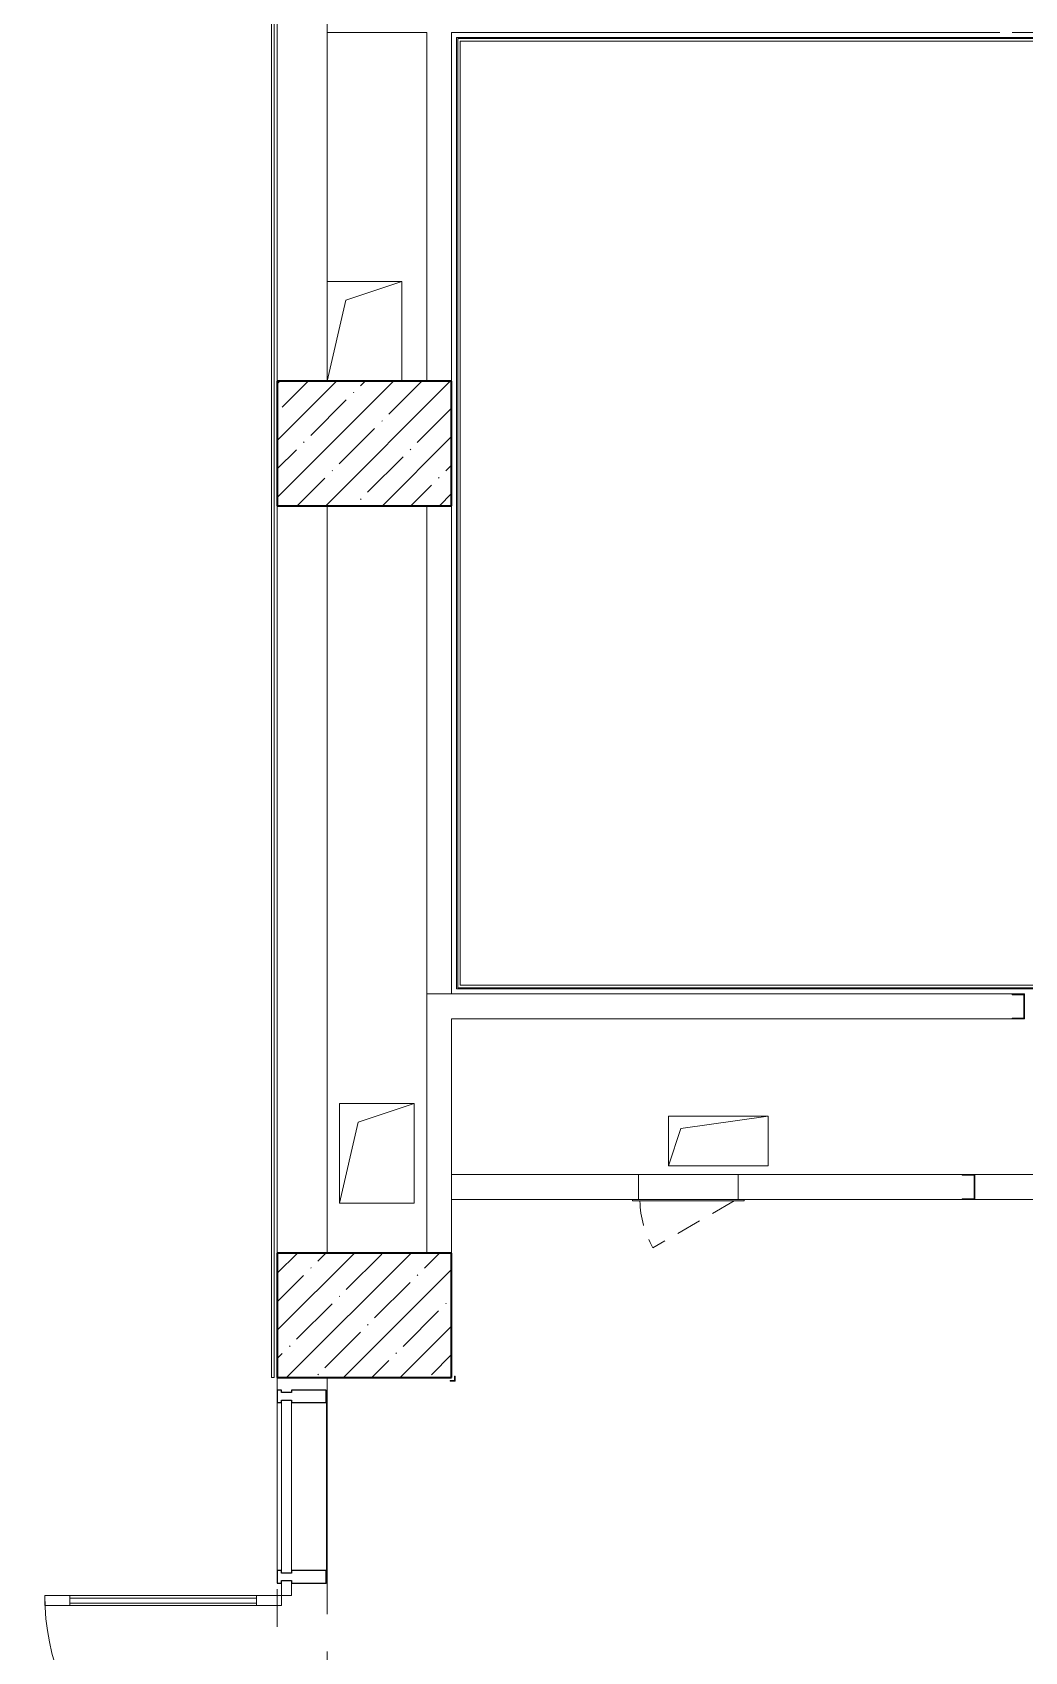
# Model space of a CAD drawing. Header units: millimetres. Extents: x 5993 to 95364, y 94667 to 143522.
# Drawn here: x 48052 to 48376, y 118842 to 119371 of the extents above; entities that cross this region are included whole.
import ezdxf

# ---------------------------------------------------------------- set-up
doc = ezdxf.new("R2010")
doc.units = ezdxf.units.MM
doc.linetypes.add('200_ШТРИХ_ш1п0_6_', pattern=[160, 100, -60])
doc.linetypes.add('Штрих короткий', pattern=[300, 150, -150])
for name, color, linetype, lineweight in [('0-2', 7, 'Continuous', 9), ('Двери', 7, 'Continuous', 9), ('Импосты витража', 7, 'Continuous', 9), ('Импосты витража-1', 7, 'Continuous', 25), ('Несущие колонны', 7, 'Continuous', 9), ('Несущие колонны-1', 7, 'Continuous', 35), ('Обобщенные модели', 7, 'Continuous', 9), ('Общие ребра', 7, 'Continuous', 9), ('Окна', 7, 'Continuous', 9), ('Остекление-1', 7, 'Continuous', 9), ('Открывание в плане-2', 7, '200_ШТРИХ_ш1п0_6_', 9), ('Перекрытия', 7, 'Continuous', 9), ('Перемычка-1', 7, 'Штрих короткий', 9), ('Стены', 7, 'Continuous', 9), ('Стены-1', 7, 'Continuous', 13), ('Элементы узлов', 7, 'Continuous', 9)]:
    doc.layers.add(name, color=color, linetype=linetype, lineweight=lineweight)

# ---------------------------------------------------------------- blocks, each defined once
blk = doc.blocks.new('BSC_Колонна _Прямоугольная - 500х700-V119-АИ2_01_План напольных покрытий и плинтусов 1го этажа _Часть 1_')
at = {"layer": 'Несущие колонны'}
h = blk.add_hatch(dxfattribs=at)
h.set_pattern_fill('FP_152', color=256, style=0, pattern_type=2)
h.set_pattern_definition([(315, (-64950, 80200), (114.04925, 114.04925), []), (315, (-64950, 80085.95), (114.04925, 114.04925), [201.613, -40.323, 3.353, -36.97])])
h.paths.add_polyline_path([(-250, 350), (-250, -350), (250, -350), (250, 350)], flags=0)
at = {"layer": 'Несущие колонны-1'}
for p, q in [((250, 350), (-250, 350)), ((-250, 350), (-250, -350)), ((250, -350), (250, 350)), ((-250, -350), (250, -350))]:
    blk.add_line(p, q, dxfattribs=at)
blk = doc.blocks.new('BSC_Колонна _Прямоугольная - 500х700-V139-АИ2_01_План напольных покрытий и плинтусов 1го этажа _Часть 1_')
at = {"layer": 'Несущие колонны'}
h = blk.add_hatch(dxfattribs=at)
h.set_pattern_fill('FP_177', color=256, style=0, pattern_type=2)
h.set_pattern_definition([(315, (-61450, 80200), (114.04925, 114.04925), []), (315, (-61450, 80085.95), (114.04925, 114.04925), [201.613, -40.323, 3.353, -36.97])])
h.paths.add_polyline_path([(-250, 350), (-250, -350), (250, -350), (250, 350)], flags=0)
at = {"layer": 'Несущие колонны-1'}
for p, q in [((250, 350), (-250, 350)), ((-250, 350), (-250, -350)), ((250, -350), (250, 350)), ((-250, -350), (250, -350))]:
    blk.add_line(p, q, dxfattribs=at)
blk = doc.blocks.new('Дверь_Витражная_СКБ_2Ст2 - ДВН_ДАО_Выход-27108098-АИ2_01_План напольных покрытий и плинтусов 1го этажа _Часть 1_')
at = {"layer": 'Двери'}
for p, q in [((-975, -950), (-975, 0)), ((975, -1000), (975, 0))]:
    blk.add_line(p, q, dxfattribs=at)
for centre, radius, start, end in [((-975, 0), 950, 270, 0), ((975, 0), 1000, 180, 270)]:
    blk.add_arc(centre, radius, start, end, dxfattribs=at)
at = {"layer": 'Элементы узлов'}
for p, q in [((-1025, 40), (-975, 40)), ((-975, 40), (-1025, 40)), ((-975, 0), (-1025, 0)), ((-1025, 0), (-975, 0)), ((-975, 40), (-975, 0)), ((-975, 0), (-975, 40)), ((-935, 0), (-975, 0)), ((-975, -950), (-975, 0)), ((-935, 0), (-975, 0)), ((-975, 0), (-975, -950)), ((-935, -950), (-935, 0)), ((-935, -950), (-935, 0)), ((923, 0), (963, 0)), ((923, -1000), (923, 0)), ((923, 0), (923, -1000)), ((963, 0), (923, 0)), ((963, -1000), (963, 0)), ((963, -1000), (963, 0)), ((1025, 40), (975, 40)), ((975, 40), (975, 0)), ((1025, 40), (975, 40)), ((975, 40), (975, 0)), ((975, 0), (1025, 0)), ((975, 0), (1025, 0)), ((-975, -100), (-935, -100)), ((-965, -850), (-965, -100)), ((-945, -850), (-945, -100)), ((963, -100), (923, -100)), ((933, -900), (933, -100)), ((953, -900), (953, -100)), ((-975, -850), (-935, -850)), ((963, -900), (923, -900)), ((-975, -950), (-935, -950)), ((-975, -950), (-935, -950)), ((963, -1000), (923, -1000)), ((923, -1000), (963, -1000))]:
    blk.add_line(p, q, dxfattribs=at)
blk = doc.blocks.new('Прямоугольный импост - Импост структурный с накладкой - 180мм-26944798-АИ2_01_План напольных покрытий и плинтусов 1го этажа _Часть 1_')
at = {"layer": 'Импосты витража-1'}
for p, q in [((-25, 0), (-25, 17)), ((-25, 17), (25, 17)), ((-15, 0), (-25, 0)), ((-15, -40), (-15, 0)), ((25, 0), (15, 0)), ((15, 0), (15, -40)), ((25, 17), (25, 0)), ((-25, -180), (-25, -40)), ((-25, -40), (-15, -40)), ((15, -40), (25, -40)), ((25, -40), (25, -180)), ((25, -180), (-25, -180))]:
    blk.add_line(p, q, dxfattribs=at)
blk = doc.blocks.new('PNS_Панель прямоугольная2 - Нр_Стекло - 40мм-28950518-АИ2_01_План напольных покрытий и плинтусов 1го этажа _Часть 1_')
at = {"layer": 'Остекление-1'}
for p, q in [((-337.5, 40), (337.5, 40)), ((-347.5, 0), (347.5, 0)), ((337.5, 0), (-337.5, 0))]:
    blk.add_line(p, q, dxfattribs=at)
blk = doc.blocks.new('Прямоугольный импост - Импост структурный с накладкой - 180мм-26160264-АИ2_01_План напольных покрытий и плинтусов 1го этажа _Часть 1_')
at = {"layer": 'Импосты витража'}
for p, q in [((79850, 57600), (79850, 58275)), ((80047, 57600), (80047, 58275))]:
    blk.add_line(p, q, dxfattribs=at)
blk = doc.blocks.new('Прямоугольный импост - Импост структурный с накладкой - 180мм-26943387-АИ2_01_План напольных покрытий и плинтусов 1го этажа _Часть 1_')
at = {"layer": 'Импосты витража-1'}
for p, q in [((-25, 0), (-25, 17)), ((-25, 17), (25, 17)), ((-15, 0), (-25, 0)), ((-15, -40), (-15, 0)), ((25, 0), (15, 0)), ((15, 0), (15, -40)), ((25, 17), (25, 0)), ((-25, -180), (-25, -40)), ((-25, -40), (-15, -40)), ((15, -40), (25, -40)), ((25, -40), (25, -180)), ((25, -180), (-25, -180))]:
    blk.add_line(p, q, dxfattribs=at)
blk = doc.blocks.new('154_Фахверк_СКБ_Швеллер - Тип_100_4010-27789772-АИ2_01_План напольных покрытий и плинтусов 1го этажа _Часть 1_')
at = {"layer": 'Обобщенные модели'}
for p, q in [((175, 50), (125, 50)), ((125, 50), (125, -50)), ((128, 47), (175, 47)), ((128, -47), (128, 47)), ((175, 47), (175, 50)), ((125, -50), (175, -50)), ((175, -47), (128, -47)), ((175, -50), (175, -47))]:
    blk.add_line(p, q, dxfattribs=at)
blk = doc.blocks.new('154_Фахверк_СКБ_Швеллер - Тип_100_4010-28107991-АИ2_01_План напольных покрытий и плинтусов 1го этажа _Часть 1_')
at = {"layer": 'Обобщенные модели'}
for p, q in [((125, 50), (175, 50)), ((125, -50), (125, 50)), ((128, 47), (128, -47)), ((175, 47), (128, 47)), ((175, 50), (175, 47)), ((175, -50), (125, -50)), ((128, -47), (175, -47)), ((175, -47), (175, -50))]:
    blk.add_line(p, q, dxfattribs=at)
blk = doc.blocks.new('AR_Отверстие Ниша - Лючок-32403017-АИ2_01_План напольных покрытий и плинтусов 1го этажа _Часть 1_')
at = {"layer": 'Окна'}
for p, q in [((-200, 50), (200, 50)), ((-200, -50), (-200, 50)), ((200, 50), (200, -50)), ((200, -50), (-200, -50))]:
    blk.add_line(p, q, dxfattribs=at)
blk = doc.blocks.new('Л_Общий_Лючок - Лючок-29741325-АИ2_01_План напольных покрытий и плинтусов 1го этажа _Часть 1_')
at = {"layer": 'Окна'}
for p, q in [((-24, 0), (-24, -6)), ((424, 0), (424, -6)), ((-24, -6), (424, -6))]:
    blk.add_line(p, q, dxfattribs=at)
at = {"layer": 'Открывание в плане-2'}
blk.add_line((383.6, -6), (58, -194), dxfattribs=at)
blk.add_arc((394, 0), 388, 180.89053, 210, dxfattribs=at)
blk = doc.blocks.new('AR_Отверстие прямоугольное _в плите_ - AR_Отверстие прямоугольное _в плите_-V225-АИ2_01_План напольных покрытий и плинтусов 1го этажа _Часть 1_')
at = {"layer": 'Обобщенные модели'}
for p, q in [((200, 100), (-200, 100)), ((-200, 100), (-200, -100)), ((-150, 50), (200, 100)), ((200, -100), (200, 100)), ((-200, -100), (-150, 50)), ((-200, -100), (200, -100))]:
    blk.add_line(p, q, dxfattribs=at)
blk = doc.blocks.new('AR_Отверстие прямоугольное _в плите_ - AR_Отверстие прямоугольное _в плите_-30552629-АИ2_01_План напольных покрытий и плинтусов 1го этажа _Часть 1_')
at = {"layer": 'Обобщенные модели'}
for p, q in [((150, 200), (-150, 200)), ((-75, 125), (150, 200)), ((150, -200), (150, 200)), ((-150, -200), (-75, 125))]:
    blk.add_line(p, q, dxfattribs=at)
blk = doc.blocks.new('AR_Отверстие прямоугольное _в плите_ - AR_Отверстие прямоугольное _в плите_-V288-АИ2_01_План напольных покрытий и плинтусов 1го этажа _Часть 1_')
at = {"layer": 'Обобщенные модели'}
for p, q in [((150, 200), (-150, 200)), ((-150, 200), (-150, -200)), ((-75, 125), (150, 200)), ((150, -200), (150, 200)), ((-150, -200), (-75, 125)), ((-150, -200), (150, -200))]:
    blk.add_line(p, q, dxfattribs=at)
blk = doc.blocks.new('Проем_Дверь_Прямоугольный - 3700х2800h_витражные проемы-35287511-АИ2_01_План напольных покрытий и плинтусов 1го этажа _Часть 1_')
at = {"layer": 'Перемычка-1'}
for p, q in [((-600, 100), (-1850, 100)), ((600, 100), (-600, 100)), ((1850, 100), (600, 100)), ((1850, -100), (-1850, -100))]:
    blk.add_line(p, q, dxfattribs=at)

msp = doc.modelspace()

# ---------------------------------------------------------------- linework, layer by layer
at = {"layer": 'Обобщенные модели'}
for p, q in [((48190.05, 118930.8), (48188.59, 118930.8)), ((48188.59, 118930.8), (48188.59, 118930.64)), ((48188.59, 118930.64), (48190.22, 118930.64)), ((48190.22, 118932.27), (48190.05, 118932.27)), ((48190.05, 118932.27), (48190.05, 118930.8)), ((48190.22, 118930.64), (48190.22, 118932.27))]:
    msp.add_line(p, q, dxfattribs=at)
at = {"layer": 'Общие ребра'}
for p, q in [((48191.08, 119369.28), (48609.49, 119369.28)), ((48191.08, 119368.46), (48191.08, 119369.28)), ((48191.08, 119368.46), (48191.08, 119059.98)), ((48191.08, 119059.16), (48191.08, 119059.98)), ((48561.46, 119059.16), (48191.08, 119059.16))]:
    msp.add_line(p, q, dxfattribs=at)
at = {"layer": 'Перекрытия'}
for p, q in [((48132.1, 118927.71), (48132.1, 118931.78)), ((48148.38, 118931.78), (48148.38, 118864.63)), ((48148.38, 118864.63), (48148.14, 118864.63))]:
    msp.add_line(p, q, dxfattribs=at)
at = {"layer": 'Стены'}
for p, q in [((48130.23, 118931.78), (48130.23, 119785.94)), ((48131.12, 119785.94), (48131.12, 118931.78)), ((48130.23, 118931.78), (48131.12, 118931.78))]:
    msp.add_line(p, q, dxfattribs=at)
at = {"layer": 'Стены-1'}
for p, q in [((48132.1, 119517.83), (48132.1, 119257.36)), ((48148.38, 119257.36), (48148.38, 119517.83)), ((48148.38, 119379.45), (48148.38, 119371.31)), ((48148.38, 119371.31), (48180.94, 119371.31)), ((48180.94, 119371.31), (48180.94, 119257.36)), ((48189.08, 119371.31), (48368.15, 119371.31)), ((48189.08, 119257.36), (48189.08, 119371.31)), ((48609.49, 119369.69), (48190.68, 119369.69)), ((48190.68, 119369.69), (48190.68, 119369.28)), ((48190.68, 119369.28), (48190.68, 119368.46)), ((48372.22, 119371.31), (48612.33, 119371.31)), ((48190.68, 119368.46), (48190.68, 119059.98)), ((48191.9, 119368.46), (48609.49, 119368.46)), ((48191.9, 119059.98), (48191.9, 119368.46)), ((48132.1, 119216.66), (48132.1, 118972.48)), ((48148.38, 118972.48), (48148.38, 119216.66)), ((48180.94, 119216.66), (48180.94, 119057.13)), ((48189.08, 119057.13), (48189.08, 119216.66)), ((48372.22, 119057.13), (48180.94, 119057.13)), ((48180.94, 119057.13), (48180.94, 119048.99)), ((48180.94, 119057.13), (48189.08, 119057.13)), ((48190.68, 119059.98), (48190.68, 119059.16)), ((48190.68, 119059.16), (48190.68, 119058.75)), ((48190.68, 119058.75), (48561.87, 119058.75)), ((48560.65, 119059.98), (48191.9, 119059.98)), ((48180.94, 119048.99), (48180.94, 118972.48)), ((48189.08, 118972.48), (48189.08, 119048.99)), ((48189.08, 119048.99), (48372.22, 119048.99)), ((48250.12, 118998.11), (48189.08, 118998.11)), ((48189.08, 118998.11), (48189.08, 118989.98)), ((48355.94, 118998.11), (48282.68, 118998.11)), ((48441.4, 118998.11), (48360.01, 118998.11)), ((48189.08, 118989.98), (48250.12, 118989.98)), ((48282.68, 118989.98), (48355.94, 118989.98)), ((48360.01, 118989.98), (48441.4, 118989.98))]:
    msp.add_line(p, q, dxfattribs=at)

# ---------------------------------------------------------------- block references
at = {"layer": '0-2', "xscale": 0.08139549610658335, "yscale": 0.08139549610658335, "zscale": 0.08139549610658335}
for name, p in [('AR_Отверстие прямоугольное _в плите_ - AR_Отверстие прямоугольное _в плите_-30552629-АИ2_01_План напольных покрытий и плинтусов 1го этажа _Часть 1_', (48160.59, 119273.64)), ('AR_Отверстие прямоугольное _в плите_ - AR_Отверстие прямоугольное _в плите_-V288-АИ2_01_План напольных покрытий и плинтусов 1го этажа _Часть 1_', (48164.66, 119005.03)), ('AR_Отверстие прямоугольное _в плите_ - AR_Отверстие прямоугольное _в плите_-V225-АИ2_01_План напольных покрытий и плинтусов 1го этажа _Часть 1_', (48276.17, 119009.1)), ('Л_Общий_Лючок - Лючок-29741325-АИ2_01_План напольных покрытий и плинтусов 1го этажа _Часть 1_', (48250.12, 118989.98)), ('Прямоугольный импост - Импост структурный с накладкой - 180мм-26160264-АИ2_01_План напольных покрытий и плинтусов 1го этажа _Часть 1_', (41632.67, 114180.32))]:
    msp.add_blockref(name, p, dxfattribs=at)
for name, p, rotation in [('BSC_Колонна _Прямоугольная - 500х700-V119-АИ2_01_План напольных покрытий и плинтусов 1го этажа _Часть 1_', (48160.59, 119237.01), 89.9999999999999), ('154_Фахверк_СКБ_Швеллер - Тип_100_4010-27789772-АИ2_01_План напольных покрытий и плинтусов 1го этажа _Часть 1_', (48386.46, 119053.06), 180), ('AR_Отверстие Ниша - Лючок-32403017-АИ2_01_План напольных покрытий и плинтусов 1го этажа _Часть 1_', (48266.4, 118994.05), 180), ('154_Фахверк_СКБ_Швеллер - Тип_100_4010-28107991-АИ2_01_План напольных покрытий и плинтусов 1го этажа _Часть 1_', (48370.18, 118994.05), 180), ('BSC_Колонна _Прямоугольная - 500х700-V139-АИ2_01_План напольных покрытий и плинтусов 1го этажа _Часть 1_', (48160.59, 118952.13), 89.9999999999999), ('Проем_Дверь_Прямоугольный - 3700х2800h_витражные проемы-35287511-АИ2_01_План напольных покрытий и плинтусов 1го этажа _Часть 1_', (48140.24, 118781.2), 269.9999999999999), ('PNS_Панель прямоугольная2 - Нр_Стекло - 40мм-28950518-АИ2_01_План напольных покрытий и плинтусов 1го этажа _Часть 1_', (48133.48, 118896.17), 269.9999999999997), ('Дверь_Витражная_СКБ_2Ст2 - ДВН_ДАО_Выход-27108098-АИ2_01_План напольных покрытий и плинтусов 1го этажа _Часть 1_', (48133.48, 118781.2), 269.9999999999997)]:
    msp.add_blockref(name, p, dxfattribs=dict(at, rotation=rotation))
at = {"layer": '0-2', "extrusion": (0, 0, -1), "xscale": 0.08139549610658335, "yscale": 0.08139549610658335, "zscale": 0.08139549610658335, "rotation": 270.0000000000002}
for name, p in [('Прямоугольный импост - Импост структурный с накладкой - 180мм-26943387-АИ2_01_План напольных покрытий и плинтусов 1го этажа _Часть 1_', (-48133.48, 118925.67)), ('Прямоугольный импост - Импост структурный с накладкой - 180мм-26944798-АИ2_01_План напольных покрытий и плинтусов 1го этажа _Часть 1_', (-48133.48, 118866.66))]:
    msp.add_blockref(name, p, dxfattribs=at)

doc.saveas('drawing.dxf')
